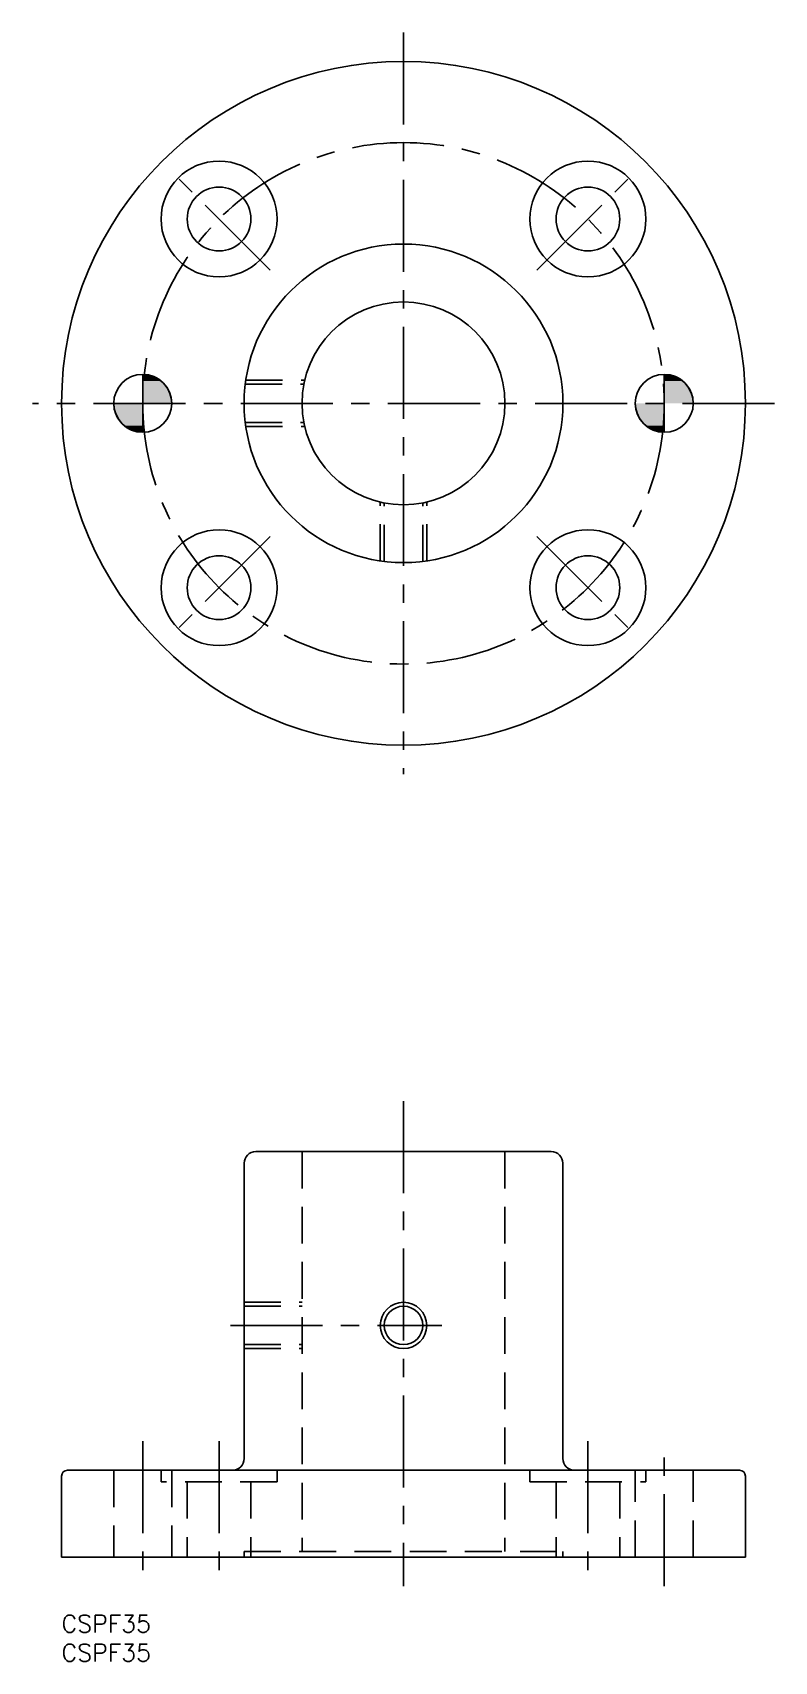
# Model space of a CAD drawing. Extents: x -5 to 123, y -8 to 273.
import ezdxf

# ---------------------------------------------------------------- set-up
doc = ezdxf.new("R2010")
doc.units = 0
doc.header["$LTSCALE"] = 0.5
doc.linetypes.add('CENTER', pattern=[50.8, 31.75, -6.35, 6.35, -6.35])
doc.linetypes.add('DASHED', pattern=[19.05, 12.7, -6.35])
for name, color, linetype in [('MSM_CENTER', 1, 'CENTER'), ('MSM_CONTINUOUS', 7, 'CONTINUOUS'), ('MSM_DASHED', 4, 'DASHED'), ('MSM_NARROW', 5, 'CONTINUOUS'), ('MSM_PART_NUMBER', 7, 'CONTINUOUS')]:
    doc.layers.add(name, color=color, linetype=linetype)
doc.styles.get("Standard").update_dxf_attribs({"font": 'txt.shx', "height": 5, "bigfont": 'bigfont.shx'})

# ---------------------------------------------------------------- blocks, each defined once
blk = doc.blocks.new('*U10')
at = {"layer": 'MSM_PART_NUMBER'}
blk.add_text('CSPF35', height=3, dxfattribs=at).set_placement((0, -3))
blk = doc.blocks.new('*U11')
at = {"layer": 'MSM_PART_NUMBER'}
blk.add_text('CSPF35', height=3, dxfattribs=at).set_placement((0, -8))
blk = doc.blocks.new('*U12')
at = {"layer": 'MSM_CONTINUOUS', "linetype": 'CONTINUOUS'}
for p, q in [((14, 214.16), (14, 214.08)), ((14.87, 214.08), (14, 214.16)), ((14, 214.08), (14, 213.86)), ((14, 213.86), (14, 213.49)), ((14.87, 214.08), (15.71, 213.86)), ((15.71, 213.86), (16.5, 213.49)), ((14, 213.49), (14, 212.99)), ((14, 212.99), (14, 212.37)), ((14, 212.37), (14, 211.66)), ((14, 211.66), (14, 210.87)), ((16.5, 213.49), (17.21, 212.99)), ((17.21, 212.99), (17.83, 212.37)), ((17.83, 212.37), (18.33, 211.66)), ((18.33, 211.66), (18.7, 210.87)), ((9, 209.16), (9.08, 208.29)), ((9.08, 208.29), (9.3, 207.45)), ((14, 210.87), (14, 210.03)), ((14, 210.03), (14, 209.16)), ((14, 209.16), (14, 208.29)), ((14, 208.29), (14, 207.45)), ((18.7, 210.87), (18.92, 210.03)), ((18.92, 210.03), (19, 209.16)), ((9.3, 207.45), (9.67, 206.66)), ((9.67, 206.66), (10.17, 205.95)), ((10.17, 205.95), (10.79, 205.33)), ((10.79, 205.33), (11.5, 204.83)), ((14, 207.45), (14, 206.66)), ((14, 206.66), (14, 205.95)), ((14, 205.95), (14, 205.33)), ((14, 205.33), (14, 204.83)), ((11.5, 204.83), (12.29, 204.46)), ((12.29, 204.46), (13.13, 204.24)), ((14, 204.16), (13.13, 204.24)), ((14, 204.83), (14, 204.46)), ((14, 204.46), (14, 204.24)), ((14, 204.24), (14, 204.16))]:
    blk.add_line(p, q, dxfattribs=at)
for points in [[(14, 214.16), (14, 214.08), (14.87, 214.08)], [(14, 214.08), (14, 213.86), (15.71, 213.86)], [(14, 213.86), (14, 213.49), (16.5, 213.49)], [(14, 213.49), (14, 212.99), (17.21, 212.99)], [(14, 212.99), (14, 212.37), (17.83, 212.37)], [(14, 212.37), (14, 211.66), (18.33, 211.66)], [(14, 211.66), (14, 210.87), (18.7, 210.87)], [(9, 209.16), (9.08, 208.29), (14, 208.29)], [(9.08, 208.29), (9.3, 207.45), (14, 207.45)], [(14, 210.87), (14, 210.03), (18.92, 210.03)], [(14, 210.03), (14, 209.16), (19, 209.16)], [(9.3, 207.45), (9.67, 206.66), (14, 206.66)], [(9.67, 206.66), (10.17, 205.95), (14, 205.95)], [(10.17, 205.95), (10.79, 205.33), (14, 205.33)], [(10.79, 205.33), (11.5, 204.83), (14, 204.83)], [(11.5, 204.83), (12.29, 204.46), (14, 204.46)], [(12.29, 204.46), (13.13, 204.24), (14, 204.24)]]:
    blk.add_solid(points, dxfattribs=at)
at = {"layer": 'MSM_CONTINUOUS', "linetype": 'CONTINUOUS', "extrusion": (0, 0, -1)}
for points in [[(-14, 214.08), (-14.87, 214.08), (-15.71, 213.86)], [(-14, 213.86), (-15.71, 213.86), (-16.5, 213.49)], [(-14, 213.49), (-16.5, 213.49), (-17.21, 212.99)], [(-14, 212.99), (-17.21, 212.99), (-17.83, 212.37)], [(-14, 212.37), (-17.83, 212.37), (-18.33, 211.66)], [(-14, 211.66), (-18.33, 211.66), (-18.7, 210.87)], [(-9, 209.16), (-14, 209.16), (-14, 208.29)], [(-9.08, 208.29), (-14, 208.29), (-14, 207.45)], [(-14, 210.87), (-18.7, 210.87), (-18.92, 210.03)], [(-14, 210.03), (-18.92, 210.03), (-19, 209.16)], [(-9.3, 207.45), (-14, 207.45), (-14, 206.66)], [(-9.67, 206.66), (-14, 206.66), (-14, 205.95)], [(-10.17, 205.95), (-14, 205.95), (-14, 205.33)], [(-10.79, 205.33), (-14, 205.33), (-14, 204.83)], [(-11.5, 204.83), (-14, 204.83), (-14, 204.46)], [(-12.29, 204.46), (-14, 204.46), (-14, 204.24)], [(-13.13, 204.24), (-14, 204.24), (-14, 204.16)]]:
    blk.add_solid(points, dxfattribs=at)
blk = doc.blocks.new('*U13')
at = {"layer": 'MSM_CONTINUOUS', "linetype": 'CONTINUOUS'}
for p, q in [((104, 214.16), (104, 214.08)), ((104.87, 214.08), (104, 214.16)), ((104, 214.08), (104, 213.86)), ((104, 213.86), (104, 213.49)), ((104.87, 214.08), (105.71, 213.86)), ((105.71, 213.86), (106.5, 213.49)), ((104, 213.49), (104, 212.99)), ((104, 212.99), (104, 212.37)), ((104, 212.37), (104, 211.66)), ((104, 211.66), (104, 210.87)), ((106.5, 213.49), (107.21, 212.99)), ((107.21, 212.99), (107.83, 212.37)), ((107.83, 212.37), (108.33, 211.66)), ((108.33, 211.66), (108.7, 210.87)), ((99, 209.16), (99.08, 208.29)), ((99.08, 208.29), (99.3, 207.45)), ((104, 210.87), (104, 210.03)), ((104, 210.03), (104, 209.16)), ((104, 209.16), (104, 208.29)), ((104, 208.29), (104, 207.45)), ((108.7, 210.87), (108.92, 210.03)), ((108.92, 210.03), (109, 209.16)), ((99.3, 207.45), (99.67, 206.66)), ((99.67, 206.66), (100.17, 205.95)), ((100.17, 205.95), (100.79, 205.33)), ((100.79, 205.33), (101.5, 204.83)), ((104, 207.45), (104, 206.66)), ((104, 206.66), (104, 205.95)), ((104, 205.95), (104, 205.33)), ((104, 205.33), (104, 204.83)), ((101.5, 204.83), (102.29, 204.46)), ((102.29, 204.46), (103.13, 204.24)), ((104, 204.16), (103.13, 204.24)), ((104, 204.83), (104, 204.46)), ((104, 204.46), (104, 204.24)), ((104, 204.24), (104, 204.16))]:
    blk.add_line(p, q, dxfattribs=at)
for points in [[(104, 214.16), (104, 214.08), (104.87, 214.08)], [(104, 214.08), (104, 213.86), (105.71, 213.86)], [(104, 213.86), (104, 213.49), (106.5, 213.49)], [(104, 213.49), (104, 212.99), (107.21, 212.99)], [(104, 212.99), (104, 212.37), (107.83, 212.37)], [(104, 212.37), (104, 211.66), (108.33, 211.66)], [(104, 211.66), (104, 210.87), (108.7, 210.87)], [(99, 209.16), (99.08, 208.29), (104, 208.29)], [(99.08, 208.29), (99.3, 207.45), (104, 207.45)], [(104, 210.87), (104, 210.03), (108.92, 210.03)], [(104, 210.03), (104, 209.16), (109, 209.16)], [(99.3, 207.45), (99.67, 206.66), (104, 206.66)], [(99.67, 206.66), (100.17, 205.95), (104, 205.95)], [(100.17, 205.95), (100.79, 205.33), (104, 205.33)], [(100.79, 205.33), (101.5, 204.83), (104, 204.83)], [(101.5, 204.83), (102.29, 204.46), (104, 204.46)], [(102.29, 204.46), (103.13, 204.24), (104, 204.24)]]:
    blk.add_solid(points, dxfattribs=at)
at = {"layer": 'MSM_CONTINUOUS', "linetype": 'CONTINUOUS', "extrusion": (0, 0, -1)}
for points in [[(-104, 214.08), (-104.87, 214.08), (-105.71, 213.86)], [(-104, 213.86), (-105.71, 213.86), (-106.5, 213.49)], [(-104, 213.49), (-106.5, 213.49), (-107.21, 212.99)], [(-104, 212.99), (-107.21, 212.99), (-107.83, 212.37)], [(-104, 212.37), (-107.83, 212.37), (-108.33, 211.66)], [(-104, 211.66), (-108.33, 211.66), (-108.7, 210.87)], [(-99, 209.16), (-104, 209.16), (-104, 208.29)], [(-99.08, 208.29), (-104, 208.29), (-104, 207.45)], [(-104, 210.87), (-108.7, 210.87), (-108.92, 210.03)], [(-104, 210.03), (-108.92, 210.03), (-109, 209.16)], [(-99.3, 207.45), (-104, 207.45), (-104, 206.66)], [(-99.67, 206.66), (-104, 206.66), (-104, 205.95)], [(-100.17, 205.95), (-104, 205.95), (-104, 205.33)], [(-100.79, 205.33), (-104, 205.33), (-104, 204.83)], [(-101.5, 204.83), (-104, 204.83), (-104, 204.46)], [(-102.29, 204.46), (-104, 204.46), (-104, 204.24)], [(-103.13, 204.24), (-104, 204.24), (-104, 204.16)]]:
    blk.add_solid(points, dxfattribs=at)

msp = doc.modelspace()

# ---------------------------------------------------------------- linework, layer by layer
at = {"layer": 'MSM_CENTER'}
for p, q in [((59, 273.16), (59, 145.16)), ((36.02, 232.14), (18.34, 249.82)), ((81.98, 232.14), (99.66, 249.82)), ((123, 209.16), (-5, 209.16)), ((36.02, 186.18), (18.34, 168.5)), ((81.98, 186.18), (99.66, 168.5)), ((59, 88.69), (59, 5)), ((29.14, 50), (65.59, 50)), ((14, 30), (14, 5)), ((27.18, 30), (27.18, 5)), ((90.82, 30), (90.82, 5)), ((104, 5), (104, 30))]:
    msp.add_line(p, q, dxfattribs=at)
msp.add_circle((59, 209.16), 45, dxfattribs=at)
at = {"layer": 'MSM_CONTINUOUS'}
for p, q in [((33.5, 80), (84.5, 80)), ((31.5, 78), (31.5, 27)), ((86.5, 78), (86.5, 27)), ((0, 24), (0, 10)), ((1, 25), (117, 25)), ((118, 24), (118, 10)), ((0, 10), (118, 10))]:
    msp.add_line(p, q, dxfattribs=at)
for centre, radius in [((59, 209.16), 59), ((27.18, 240.98), 10), ((90.82, 240.98), 10), ((27.18, 240.98), 5.5), ((90.82, 240.98), 5.5), ((59, 209.16), 27.5), ((59, 209.16), 17.5), ((14, 209.16), 5), ((104, 209.16), 5), ((27.18, 177.34), 10), ((90.82, 177.34), 10), ((27.18, 177.34), 5.5), ((90.82, 177.34), 5.5), ((59, 50), 3.32)]:
    msp.add_circle(centre, radius, dxfattribs=at)
for centre, radius, start, end in [((33.5, 78), 2, 90, 180), ((84.5, 78), 2, 0, 90), ((29.5, 27), 2, 270, 0), ((88.5, 27), 2, 180, 270), ((1, 24), 1, 90, 180), ((117, 24), 1, 0, 90)]:
    msp.add_arc(centre, radius, start, end, dxfattribs=at)
at = {"layer": 'MSM_DASHED'}
for p, q in [((31.7, 212.48), (41.82, 212.48)), ((31.79, 213.16), (41.96, 213.16)), ((31.7, 205.84), (41.82, 205.84)), ((31.79, 205.16), (41.96, 205.16)), ((55, 181.95), (55, 192.12)), ((55.68, 181.86), (55.68, 191.98)), ((62.32, 181.86), (62.32, 191.98)), ((63, 181.95), (63, 192.12)), ((41.5, 80), (41.5, 11)), ((76.5, 80), (76.5, 11)), ((31.5, 54), (41.5, 54)), ((31.5, 53.32), (41.5, 53.32)), ((31.5, 46.68), (41.5, 46.68)), ((31.5, 46), (41.5, 46)), ((9, 25), (9, 10)), ((17.18, 25), (17.18, 23)), ((37.18, 23), (17.18, 23)), ((19, 25), (19, 10)), ((21.68, 23), (21.68, 10)), ((32.68, 23), (32.68, 10)), ((37.18, 25), (37.18, 23)), ((80.82, 25), (80.82, 23)), ((80.82, 23), (100.82, 23)), ((85.32, 23), (85.32, 10)), ((96.32, 23), (96.32, 10)), ((99, 10), (99, 25)), ((100.82, 25), (100.82, 23)), ((109, 10), (109, 25)), ((31.5, 11), (86.5, 11)), ((31.5, 11), (31.5, 10)), ((86.5, 11), (86.5, 10))]:
    msp.add_line(p, q, dxfattribs=at)
at = {"layer": 'MSM_NARROW'}
msp.add_circle((59, 50), 4, dxfattribs=at)

# ---------------------------------------------------------------- block references
at = {"layer": 'MSM_CONTINUOUS', "linetype": 'CONTINUOUS'}
for name in ['*U12', '*U13']:
    msp.add_blockref(name, (0, 0), dxfattribs=at)
at = {"layer": 'MSM_CONTINUOUS'}
for name in ['*U10', '*U11']:
    msp.add_blockref(name, (0, 0), dxfattribs=at)

doc.saveas('drawing.dxf')
